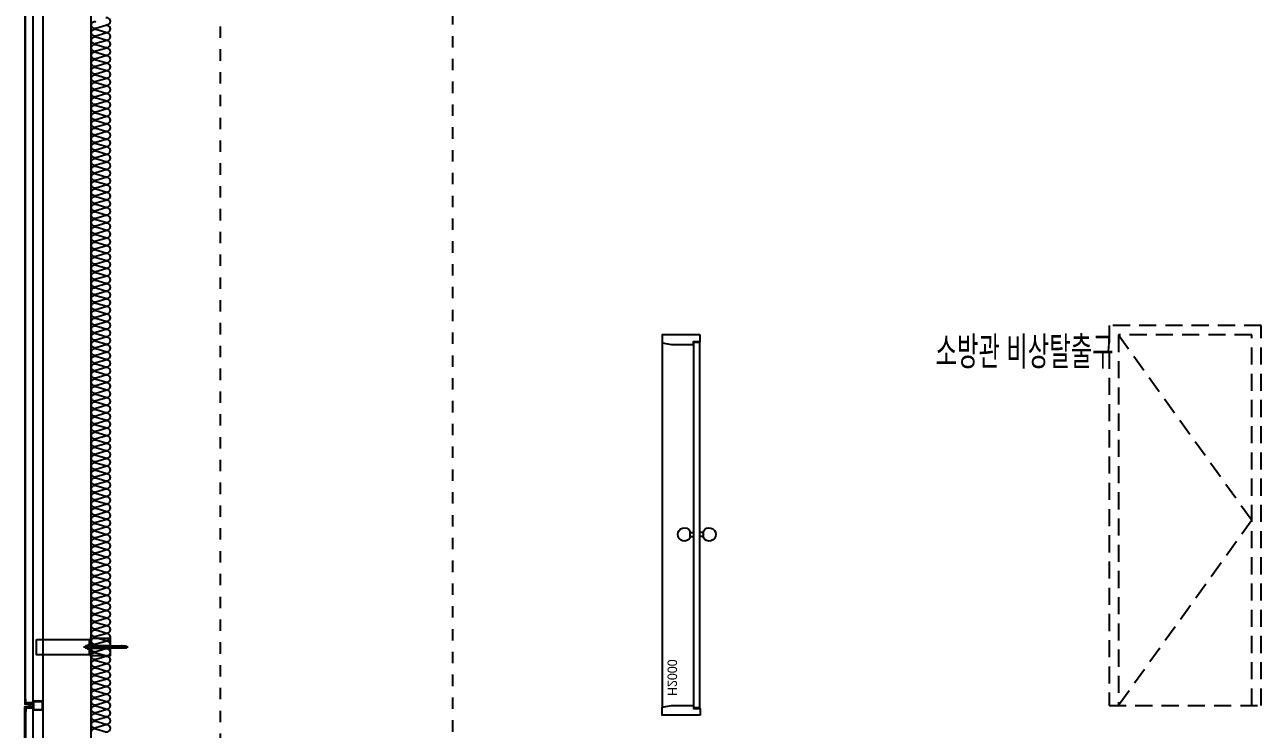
# Model space of a CAD drawing. Header units: millimetres. Extents: x -1320 to 172218, y -4077 to 50350.
# Drawn here: x 118350 to 124850, y 36125 to 39832 of the extents above; entities that cross this region are included whole.
import ezdxf
from ezdxf.enums import TextEntityAlignment as Align

# ---------------------------------------------------------------- set-up
doc = ezdxf.new("R2010")
doc.units = ezdxf.units.MM
doc.header["$LTSCALE"] = 60
doc.linetypes.add('HID', pattern=[2.3, 1.5, -0.8])
doc.linetypes.add('HIDDEN', pattern=[2, 1, -1])
for name, color, linetype in [('A-CORE-ELEV', 5, 'Continuous'), ('A-ELE-8', 8, 'Continuous'), ('A-ETC-8', 8, 'Continuous'), ('A-FIN', 6, 'Continuous'), ('A-WID', 4, 'Continuous'), ('HAT', 8, 'Continuous'), ('INSUL', 8, 'Continuous'), ('ISL', 251, 'Continuous')]:
    doc.layers.add(name, color=color, linetype=linetype)
doc.layers.add('NOPLOT', color=191, linetype='Continuous', plot=False)
doc.layers.add('NOPLOT-TEXT', color=11, linetype='Continuous', plot=False)
doc.styles.add('Gtx', font='')
doc.styles.get('Gtx').set_extended_font_data('Dotum')

# ---------------------------------------------------------------- blocks, each defined once
blk = doc.blocks.new('A$Ce6bcf35f')
at = {"layer": 'A-ELE-8', "ltscale": 20}
blk.add_line((282.5, 1958), (282.5, 42), dxfattribs=at)
at = {"layer": 'A-WID'}
for p, q in [((65, 932), (65, 968)), ((65, 960), (85, 960)), ((65, 940), (85, 940)), ((135, 960), (115, 960)), ((135, 940), (115, 940)), ((135, 932), (135, 968))]:
    blk.add_line(p, q, dxfattribs=at)
for points in [[(82.5, 2000), (282.5, 2000), (282.5, 1958), (282.5, 1958), (232.5, 1950), (217.5, 1950), (217.5, 1950), (117.5, 1950), (117.5, 1965), (82.5, 1965), (82.5, 1973), (82.5, 1973), (82.5, 2000)], [(85, 1962), (85, 37.5), (115, 37.5), (115, 1962)], [(82.5, 0), (282.5, 0), (282.5, 42), (282.5, 42), (232.5, 50), (217.5, 50), (217.5, 50), (117.5, 50), (117.5, 35), (82.5, 35), (82.5, 27), (82.5, 27), (82.5, 0)]]:
    blk.add_lwpolyline(points, close=True, dxfattribs=at)
for centre, start, end in [((35, 950), 31.00272, 328.99728), ((165, 950), 211.00272, 148.99728)]:
    blk.add_arc(centre, 35, start, end, dxfattribs=at)
at = {"layer": 'NOPLOT', "color": 1, "style": 'Gtx'}
blk.add_text('H2000', height=50, rotation=90, dxfattribs=at).set_placement((253.7, 100.2))
blk = doc.blocks.new('A$C632c858f')
at = {"layer": 'A-ETC-8'}
blk.add_arc((-2.8, 0), 24, 341.82483, 18.17517, dxfattribs=at)
blk.add_ellipse((34, 0), major_axis=(7.59, 0), ratio=0.987937, dxfattribs=at)
blk = doc.blocks.new('A$Cae507117')
at = {"layer": 'A-ETC-8'}
for points in [[(-50, 0), (-50, -50), (0, -50), (0, 0)], [(-46.8, -3.2), (-46.8, -46.8), (-3.2, -46.8), (-3.2, -3.2)]]:
    blk.add_lwpolyline(points, close=True, dxfattribs=at)
blk = doc.blocks.new('너트 M12')
for p, q in [((-9, 0), (9, 0)), ((-9.5, -9), (-9.5, -0.5)), ((9, -9.5), (-9, -9.5)), ((0, -8.3), (0, -1.2)), ((9.5, -0.5), (9.5, -9))]:
    blk.add_line(p, q)
for centre, start, end in [((-9, -0.5), 90, 180), ((-9, -9), 180, 270), ((9, -0.5), 0, 90), ((9, -9), 270, 0)]:
    blk.add_arc(centre, 0.5, start, end)
at = {"extrusion": (0, 0, -1)}
for centre, major_axis, ratio, start_param, end_param in [((-4.8, -0.9), (-4.75, 0.31), 0.185359, -0.024388, 3.141593), ((4.8, -0.9), (4.75, 0.31), 0.185108, 3.141593, 6.30754), ((-4.8, -8.6), (4.75, 0.31), 0.187111, 0, 3.166211), ((4.8, -8.6), (-4.75, 0.31), 0.185991, 3.117121, 6.283185)]:
    blk.add_ellipse(centre, major_axis=major_axis, ratio=ratio, start_param=start_param, end_param=end_param, dxfattribs=at)
blk = doc.blocks.new('A$C5ebcaad0')
at = {"layer": 'A-ETC-8'}
for p, q in [((-449, -225), (-214, -225)), ((-439, -220.5), (-439, -229.5)), ((-437, -219), (-437.5, -219)), ((-437.5, -231), (-437, -231)), ((-426, -220.5), (-437, -219)), ((-437, -231), (-426, -229.5)), ((-431.6, -219.7), (-431.6, -221.5)), ((-431.6, -228.5), (-431.6, -230.2)), ((-431.1, -222.3), (-429.3, -223.5)), ((-431.1, -227.7), (-429.3, -226.5)), ((-415.6, -218.7), (-430.6, -218.7)), ((-430.6, -231.2), (-415.6, -231.2)), ((-421.1, -224), (-427.7, -224)), ((-421.1, -226), (-427.7, -226)), ((-426, -220.5), (-412, -220.5)), ((-426, -229.5), (-412, -229.5)), ((-420.6, -223.5), (-420.6, -223)), ((-420.6, -227), (-420.6, -226.5)), ((-416.6, -227), (-416.6, -223)), ((-415.6, -218.7), (-412.6, -218.7)), ((-415.6, -231.2), (-412.6, -231.2)), ((-412.6, -218.7), (-412.6, -231.2)), ((-412, -231), (-412, -219)), ((-409, -219), (-412, -219)), ((-412, -231), (-409, -231)), ((-409, -231), (-409, -219)), ((-355, -219), (-409, -219)), ((-409, -231), (-355, -231)), ((-355, -219), (-245.5, -219)), ((-245.5, -231), (-355, -231)), ((-234.2, -229.5), (-224, -229.5)), ((-234, -219), (-225.5, -219)), ((-234, -220.5), (-224, -220.5)), ((-234, -231), (-225.5, -231)), ((-225.5, -231), (-225.5, -219)), ((-224, -220.5), (-225.5, -219)), ((-224, -229.5), (-225.5, -231)), ((-224, -229.5), (-224, -220.5))]:
    blk.add_line(p, q, dxfattribs=at)
for points in [[(-255, -180.5), (-255, -269.5), (-355, -269.5), (-355, -180.5)], [(33.5, -185), (-251.5, -185), (-251.5, -265), (33.5, -265)], [(-251.5, -265), (-245.5, -265), (-245.5, -185), (-251.5, -185)], [(-245.5, -210), (-245.5, -240), (-243.5, -240), (-243.5, -210)]]:
    blk.add_lwpolyline(points, close=True, dxfattribs=at)
blk.add_lwpolyline([(-251.5, -177.5), (-251.5, -272.5, -0.414214), (-252.5, -273.5), (-255, -273.5), (-255, -176.5), (-252.5, -176.5, -0.414214)], format="xyb", close=True, dxfattribs=at)
for centre, radius, start, end in [((-437.5, -220.5), 1.5, 90, 180), ((-437.5, -229.5), 1.5, 180, 270), ((-430.6, -219.7), 1, 90, 180), ((-430.6, -221.5), 1, 180, 236.30993), ((-430.6, -228.5), 1, 123.69007, 180), ((-430.6, -230.2), 1, 180, 270), ((-427.7, -221), 3, 236.30993, 270), ((-427.7, -229), 3, 90, 123.69007), ((-421.1, -223.5), 0.5, 270, 0), ((-421.1, -226.5), 0.5, 0, 90), ((-418.6, -223), 2, 90, 180), ((-418.6, -227), 2, 180, 270), ((-418.6, -223), 2, 0, 90), ((-418.6, -227), 2, 270, 0)]:
    blk.add_arc(centre, radius, start, end, dxfattribs=at)
at = {"layer": 'A-ETC-8', "xscale": -1, "rotation": 90}
blk.add_blockref('너트 M12', (-243.5, -225), dxfattribs=at)

msp = doc.modelspace()

# ---------------------------------------------------------------- linework, layer by layer
at = {"layer": 'A-CORE-ELEV', "color": 4, "linetype": 'HIDDEN'}
for p, q in [((119379.2, 13602.7, 0), (119379.2, 44583.7)), ((120599.8, 17392.4, 0), (120599.8, 43914.6, 0))]:
    msp.add_line(p, q, dxfattribs=at)
at = {"layer": 'A-ETC-8'}
for p, q in [((118395, 680), (118395, 47070, 0)), ((118445, 47070, 0), (118445, 680))]:
    msp.add_line(p, q, dxfattribs=at)
at = {"layer": 'A-ETC-8', "elevation": 0}
for points in [[(118358, 36261.5), (118393, 36261.5), (118393, 36250.5), (118395, 36250.5), (118395, 36263.5), (118359.7, 36263.5, 0.226541), (118356, 36267.2), (118356, 36281.9), (118354, 36281.9), (118354, 36265.5, -0.414214)], [(118358, 36238.5), (118393, 36238.5), (118393, 36249.5), (118395, 36249.5), (118395, 36236.5), (118359.7, 36236.5, -0.226541), (118356, 36232.8), (118356, 36218.1), (118354, 36218.1), (118354, 36234.5, 0.414214)]]:
    msp.add_lwpolyline(points, format="xyb", close=True, dxfattribs=at)
at = {"layer": 'A-FIN', "elevation": 0}
for points in [[(118391, 40238.5), (118391, 40242.5), (118350, 40242.5), (118350, 36257.5), (118391, 36257.5), (118391, 36261.5), (118354, 36261.5), (118354, 40238.5), (118391, 40238.5)], [(118391, 32261.5), (118391, 32257.5), (118350, 32257.5), (118350, 36242.5), (118391, 36242.5), (118391, 36238.5), (118354, 36238.5), (118354, 32261.5), (118391, 32261.5)]]:
    msp.add_lwpolyline(points, close=True, dxfattribs=at)
at = {"layer": 'HAT', "linetype": 'HID'}
msp.add_line((124050, 36250), (124850, 36250), dxfattribs=at)
at = {"layer": 'HAT', "linetype": 'HID', "elevation": 0}
for points in [[(124850, 36250), (124850, 38250), (124050, 38250), (124050, 36250)], [(124800, 36250), (124800, 38200), (124100, 38200), (124100, 36250)], [(124100, 38200), (124800, 37225), (124100, 36250)]]:
    msp.add_lwpolyline(points, dxfattribs=at)
at = {"layer": 'INSUL'}
msp.add_line((118700, -1850, 0), (118700, 47000, 0), dxfattribs=at)
at = {"layer": 'ISL', "elevation": 0}
for points in [[(118700, 36110, -0.509267), (118724.2, 36127.7), (118775.8, 36112.4, 1.372593), (118775.8, 36147.7), (118724.2, 36132.4, -0.509267), (118700, 36150, -0.509267), (118724.2, 36167.7), (118775.8, 36152.4, 1.372593), (118775.8, 36187.7), (118724.2, 36172.4, -0.509267), (118700, 36190, -0.509267), (118724.2, 36207.7), (118775.8, 36192.4, 1.372593), (118775.8, 36227.7), (118724.2, 36212.4, -0.509267), (118700, 36230, -0.509267), (118724.2, 36247.7), (118775.8, 36232.4, 1.372593), (118775.8, 36267.7), (118724.2, 36252.4, -0.509267), (118700, 36270, -0.509267), (118724.2, 36287.7), (118775.8, 36272.4, 1.372593), (118775.8, 36307.7), (118724.2, 36292.4, -0.509267), (118700, 36310, -0.509267), (118724.2, 36327.7), (118775.8, 36312.4, 1.372593), (118775.8, 36347.7), (118724.2, 36332.4, -0.509267), (118700, 36350, -0.509267), (118724.2, 36367.7), (118775.8, 36352.4, 1.372593), (118775.8, 36387.7), (118724.2, 36372.4, -0.509267), (118700, 36390, -0.509267), (118724.2, 36407.7), (118775.8, 36392.4, 1.372593), (118775.8, 36427.7), (118724.2, 36412.4, -0.509267), (118700, 36430, -0.509267), (118724.2, 36447.7), (118775.8, 36432.4, 1.372593), (118775.8, 36467.7), (118724.2, 36452.4, -0.509267), (118700, 36470, -0.509267), (118724.2, 36487.7), (118775.8, 36472.4, 1.372593), (118775.8, 36507.7), (118724.2, 36492.4, -0.509267), (118700, 36510, -0.509267), (118724.2, 36527.7), (118775.8, 36512.4, 1.372593), (118775.8, 36547.7), (118724.2, 36532.4, -0.509267), (118700, 36550, -0.509267), (118724.2, 36567.7), (118775.8, 36552.4, 1.372593), (118775.8, 36587.7), (118724.2, 36572.4, -0.509267), (118700, 36590, -0.509267), (118724.2, 36607.7), (118775.8, 36592.4, 1.372593), (118775.8, 36627.7), (118724.2, 36612.4, -0.509267), (118700, 36630, -0.509267), (118724.2, 36647.7), (118775.8, 36632.4, 1.372593), (118775.8, 36667.7), (118724.2, 36652.4, -0.509267), (118700, 36670, -0.509267), (118724.2, 36687.7), (118775.8, 36672.4, 1.372593), (118775.8, 36707.7), (118724.2, 36692.4, -0.509267), (118700, 36710, -0.509267), (118724.2, 36727.7), (118775.8, 36712.4, 1.372593), (118775.8, 36747.7), (118724.2, 36732.4, -0.509267), (118700, 36750, -0.509267), (118724.2, 36767.7), (118775.8, 36752.4, 1.372593), (118775.8, 36787.7), (118724.2, 36772.4, -0.509267), (118700, 36790, -0.509267), (118724.2, 36807.7), (118775.8, 36792.4, 1.372593), (118775.8, 36827.7), (118724.2, 36812.4, -0.509267), (118700, 36830, -0.509267), (118724.2, 36847.7), (118775.8, 36832.4, 1.372593), (118775.8, 36867.7), (118724.2, 36852.4, -0.509267), (118700, 36870, -0.509267), (118724.2, 36887.7), (118775.8, 36872.4, 1.372593), (118775.8, 36907.7), (118724.2, 36892.4, -0.509267), (118700, 36910, -0.509267), (118724.2, 36927.7), (118775.8, 36912.4, 1.372593), (118775.8, 36947.7), (118724.2, 36932.4, -0.509267), (118700, 36950, -0.509267), (118724.2, 36967.7), (118775.8, 36952.4, 1.372593), (118775.8, 36987.7), (118724.2, 36972.4, -0.509267), (118700, 36990, -0.509267), (118724.2, 37007.7), (118775.8, 36992.4, 1.372593), (118775.8, 37027.7), (118724.2, 37012.4, -0.509267), (118700, 37030, -0.509267), (118724.2, 37047.7), (118775.8, 37032.4, 1.372593), (118775.8, 37067.7), (118724.2, 37052.4, -0.509267), (118700, 37070, -0.509267), (118724.2, 37087.7), (118775.8, 37072.4, 1.372593), (118775.8, 37107.7), (118724.2, 37092.4, -0.509267), (118700, 37110, -0.509267), (118724.2, 37127.7), (118775.8, 37112.4, 1.372593), (118775.8, 37147.7), (118724.2, 37132.4, -0.509267), (118700, 37150, -0.509267), (118724.2, 37167.7), (118775.8, 37152.4, 1.372593), (118775.8, 37187.7), (118724.2, 37172.4, -0.509267), (118700, 37190, -0.509267), (118724.2, 37207.7), (118775.8, 37192.4, 1.372593), (118775.8, 37227.7), (118724.2, 37212.4, -0.509267), (118700, 37230, -0.509267), (118724.2, 37247.7), (118775.8, 37232.4, 1.372593), (118775.8, 37267.7), (118724.2, 37252.4, -0.509267), (118700, 37270, -0.509267), (118724.2, 37287.7), (118775.8, 37272.4, 1.372593), (118775.8, 37307.7), (118724.2, 37292.4, -0.509267), (118700, 37310, -0.509267), (118724.2, 37327.7), (118775.8, 37312.4, 1.372593), (118775.8, 37347.7), (118724.2, 37332.4, -0.509267), (118700, 37350, -0.509267), (118724.2, 37367.7), (118775.8, 37352.4, 1.372593), (118775.8, 37387.7), (118724.2, 37372.4, -0.509267), (118700, 37390, -0.509267), (118724.2, 37407.7), (118775.8, 37392.4, 1.372593), (118775.8, 37427.7), (118724.2, 37412.4, -0.509267), (118700, 37430, -0.509267), (118724.2, 37447.7), (118775.8, 37432.4, 1.372593), (118775.8, 37467.7), (118724.2, 37452.4, -0.509267), (118700, 37470, -0.509267), (118724.2, 37487.7), (118775.8, 37472.4, 1.372593), (118775.8, 37507.7), (118724.2, 37492.4, -0.509267), (118700, 37510, -0.509267), (118724.2, 37527.7), (118775.8, 37512.4, 1.372593), (118775.8, 37547.7), (118724.2, 37532.4, -0.509267), (118700, 37550, -0.509267), (118724.2, 37567.7), (118775.8, 37552.4, 1.372593), (118775.8, 37587.7), (118724.2, 37572.4, -0.509267), (118700, 37590, -0.509267), (118724.2, 37607.7), (118775.8, 37592.4, 1.372593), (118775.8, 37627.7), (118724.2, 37612.4, -0.509267), (118700, 37630, -0.509267), (118724.2, 37647.7), (118775.8, 37632.4, 1.372593), (118775.8, 37667.7), (118724.2, 37652.4, -0.509267), (118700, 37670, -0.509267), (118724.2, 37687.7), (118775.8, 37672.4, 1.372593), (118775.8, 37707.7), (118724.2, 37692.4, -0.509267), (118700, 37710, -0.509267), (118724.2, 37727.7), (118775.8, 37712.4, 1.372593), (118775.8, 37747.7), (118724.2, 37732.4, -0.509267), (118700, 37750, -0.509267), (118724.2, 37767.7), (118775.8, 37752.4, 1.372593), (118775.8, 37787.7), (118724.2, 37772.4, -0.509267), (118700, 37790, -0.509267), (118724.2, 37807.7), (118775.8, 37792.4, 1.372593), (118775.8, 37827.7), (118724.2, 37812.4, -0.509267), (118700, 37830, -0.509267), (118724.2, 37847.7), (118775.8, 37832.4, 1.372593), (118775.8, 37867.7), (118724.2, 37852.4, -0.509267), (118700, 37870, -0.509267), (118724.2, 37887.7), (118775.8, 37872.4, 1.372593), (118775.8, 37907.7), (118724.2, 37892.4, -0.509267), (118700, 37910, -0.509267), (118724.2, 37927.7), (118775.8, 37912.4, 1.372593), (118775.8, 37947.7), (118724.2, 37932.4, -0.509267), (118700, 37950, -0.509267), (118724.2, 37967.7), (118775.8, 37952.4, 1.372593), (118775.8, 37987.7), (118724.2, 37972.4, -0.509267), (118700, 37990, -0.509267), (118724.2, 38007.7), (118775.8, 37992.4, 1.372593), (118775.8, 38027.7), (118724.2, 38012.4, -0.509267), (118700, 38030, -0.509267), (118724.2, 38047.7), (118775.8, 38032.4, 1.372593), (118775.8, 38067.7), (118724.2, 38052.4, -0.509267), (118700, 38070, -0.509267), (118724.2, 38087.7), (118775.8, 38072.4, 1.372593), (118775.8, 38107.7), (118724.2, 38092.4, -0.509267), (118700, 38110, -0.509267), (118724.2, 38127.7), (118775.8, 38112.4, 1.372593), (118775.8, 38147.7), (118724.2, 38132.4, -0.509267), (118700, 38150, -0.509267), (118724.2, 38167.7), (118775.8, 38152.4, 1.372593), (118775.8, 38187.7), (118724.2, 38172.4, -0.509267), (118700, 38190, -0.509267), (118724.2, 38207.7), (118775.8, 38192.4, 1.372593), (118775.8, 38227.7), (118724.2, 38212.4, -0.509267), (118700, 38230, -0.509267), (118724.2, 38247.7), (118775.8, 38232.4, 1.372593), (118775.8, 38267.7), (118724.2, 38252.4, -0.509267), (118700, 38270, -0.509267), (118724.2, 38287.7), (118775.8, 38272.4, 1.372593), (118775.8, 38307.7), (118724.2, 38292.4, -0.509267), (118700, 38310, -0.509267), (118724.2, 38327.7), (118775.8, 38312.4, 1.372593), (118775.8, 38347.7), (118724.2, 38332.4, -0.509267), (118700, 38350, -0.509267), (118724.2, 38367.7), (118775.8, 38352.4, 1.372593), (118775.8, 38387.7), (118724.2, 38372.4, -0.509267), (118700, 38390, -0.509267), (118724.2, 38407.7), (118775.8, 38392.4, 1.372593), (118775.8, 38427.7), (118724.2, 38412.4, -0.509267), (118700, 38430, -0.509267), (118724.2, 38447.7), (118775.8, 38432.4, 1.372593), (118775.8, 38467.7), (118724.2, 38452.4, -0.509267), (118700, 38470, -0.509267), (118724.2, 38487.7), (118775.8, 38472.4, 1.372593), (118775.8, 38507.7), (118724.2, 38492.4, -0.509267), (118700, 38510, -0.509267), (118724.2, 38527.7), (118775.8, 38512.4, 1.372593), (118775.8, 38547.7), (118724.2, 38532.4, -0.509267), (118700, 38550, -0.509267), (118724.2, 38567.7), (118775.8, 38552.4, 1.372593), (118775.8, 38587.7), (118724.2, 38572.4, -0.509267), (118700, 38590, -0.509267), (118724.2, 38607.7), (118775.8, 38592.4, 1.372593), (118775.8, 38627.7), (118724.2, 38612.4, -0.509267), (118700, 38630, -0.509267), (118724.2, 38647.7), (118775.8, 38632.4, 1.372593), (118775.8, 38667.7), (118724.2, 38652.4, -0.509267), (118700, 38670, -0.509267), (118724.2, 38687.7), (118775.8, 38672.4, 1.372593), (118775.8, 38707.7), (118724.2, 38692.4, -0.509267), (118700, 38710, -0.509267), (118724.2, 38727.7), (118775.8, 38712.4, 1.372593), (118775.8, 38747.7), (118724.2, 38732.4, -0.509267), (118700, 38750, -0.509267), (118724.2, 38767.7), (118775.8, 38752.4, 1.372593), (118775.8, 38787.7), (118724.2, 38772.4, -0.509267), (118700, 38790, -0.509267), (118724.2, 38807.7), (118775.8, 38792.4, 1.372593), (118775.8, 38827.7), (118724.2, 38812.4, -0.509267), (118700, 38830, -0.509267), (118724.2, 38847.7), (118775.8, 38832.4, 1.372593), (118775.8, 38867.7), (118724.2, 38852.4, -0.509267), (118700, 38870, -0.509267), (118724.2, 38887.7), (118775.8, 38872.4, 1.372593), (118775.8, 38907.7), (118724.2, 38892.4, -0.509267), (118700, 38910, -0.509267), (118724.2, 38927.7), (118775.8, 38912.4, 1.372593), (118775.8, 38947.7), (118724.2, 38932.4, -0.509267), (118700, 38950, -0.509267), (118724.2, 38967.7), (118775.8, 38952.4, 1.372593), (118775.8, 38987.7), (118724.2, 38972.4, -0.509267), (118700, 38990, -0.509267), (118724.2, 39007.7), (118775.8, 38992.4, 1.372593), (118775.8, 39027.7), (118724.2, 39012.4, -0.509267), (118700, 39030, -0.509267), (118724.2, 39047.7), (118775.8, 39032.4, 1.372593), (118775.8, 39067.7), (118724.2, 39052.4, -0.509267), (118700, 39070, -0.509267), (118724.2, 39087.7), (118775.8, 39072.4, 1.372593), (118775.8, 39107.7), (118724.2, 39092.4, -0.509267), (118700, 39110, -0.509267), (118724.2, 39127.7), (118775.8, 39112.4, 1.372593), (118775.8, 39147.7), (118724.2, 39132.4, -0.509267), (118700, 39150, -0.509267), (118724.2, 39167.7), (118775.8, 39152.4, 1.372593), (118775.8, 39187.7), (118724.2, 39172.4, -0.509267), (118700, 39190, -0.509267), (118724.2, 39207.7), (118775.8, 39192.4, 1.372593), (118775.8, 39227.7), (118724.2, 39212.4, -0.509267), (118700, 39230, -0.509267), (118724.2, 39247.7), (118775.8, 39232.4, 1.372593), (118775.8, 39267.7), (118724.2, 39252.4, -0.509267), (118700, 39270, -0.509267), (118724.2, 39287.7), (118775.8, 39272.4, 1.372593), (118775.8, 39307.7), (118724.2, 39292.4, -0.509267), (118700, 39310, -0.509267), (118724.2, 39327.7), (118775.8, 39312.4, 1.372593), (118775.8, 39347.7), (118724.2, 39332.4, -0.509267), (118700, 39350, -0.509267), (118724.2, 39367.7), (118775.8, 39352.4, 1.372593), (118775.8, 39387.7), (118724.2, 39372.4, -0.509267), (118700, 39390, -0.509267), (118724.2, 39407.7), (118775.8, 39392.4, 1.372593), (118775.8, 39427.7), (118724.2, 39412.4, -0.509267), (118700, 39430, -0.509267), (118724.2, 39447.7), (118775.8, 39432.4, 1.372593), (118775.8, 39467.7), (118724.2, 39452.4, -0.509267), (118700, 39470, -0.509267), (118724.2, 39487.7), (118775.8, 39472.4, 1.372593), (118775.8, 39507.7), (118724.2, 39492.4, -0.509267), (118700, 39510, -0.509267), (118724.2, 39527.7), (118775.8, 39512.4, 1.372593), (118775.8, 39547.7), (118724.2, 39532.4, -0.509267), (118700, 39550, -0.509267), (118724.2, 39567.7), (118775.8, 39552.4, 1.372593), (118775.8, 39587.7), (118724.2, 39572.4, -0.509267), (118700, 39590, -0.509267), (118724.2, 39607.7), (118775.8, 39592.4, 1.372593), (118775.8, 39627.7), (118724.2, 39612.4, -0.509267), (118700, 39630, -0.509267), (118724.2, 39647.7), (118775.8, 39632.4, 1.372593), (118775.8, 39667.7), (118724.2, 39652.4, -0.509267), (118700, 39670, -0.509267), (118724.2, 39687.7), (118775.8, 39672.4, 1.372593), (118775.8, 39707.7), (118724.2, 39692.4, -0.509267), (118700, 39710, -0.509267), (118724.2, 39727.7), (118775.8, 39712.4, 1.372593), (118775.8, 39747.7), (118724.2, 39732.4, -0.509267), (118700, 39750, -0.509267), (118724.2, 39767.7), (118775.8, 39752.4, 1.372593), (118775.8, 39787.7), (118724.2, 39772.4, -0.509267), (118700, 39790, -0.509267), (118724.2, 39807.7), (118775.8, 39792.4, 1.372593), (118775.8, 39827.7), (118724.2, 39812.4, -0.509267), (118700, 39830, -0.509267), (118724.2, 39847.7)], [(118775.8, 39832.4, 1.372593), (118775.8, 39867.7)]]:
    msp.add_lwpolyline(points, format="xyb", dxfattribs=at)

# ---------------------------------------------------------------- block references
at = {"layer": 'A-ETC-8', "xscale": -1}
msp.add_blockref('A$C5ebcaad0', (118445, 36782.5), dxfattribs=at)
at = {"layer": 'A-ETC-8', "xscale": -1, "rotation": 180}
msp.add_blockref('A$Cae507117', (118445, 36225), dxfattribs=at)
at = {"layer": 'A-ETC-8'}
msp.add_blockref('A$C632c858f', (118350, 36250), dxfattribs=at)
at = {"layer": 'A-WID', "xscale": -1}
msp.add_blockref('A$Ce6bcf35f', (121982.5, 36200), dxfattribs=at)

# ---------------------------------------------------------------- texts
at = {"layer": 'NOPLOT-TEXT', "style": 'Gtx', "width": 0.6}
msp.add_text('소방관 비상탈출구', height=150, dxfattribs=at).set_placement((123606, 38116.2), align=Align.MIDDLE)

doc.saveas('drawing.dxf')
